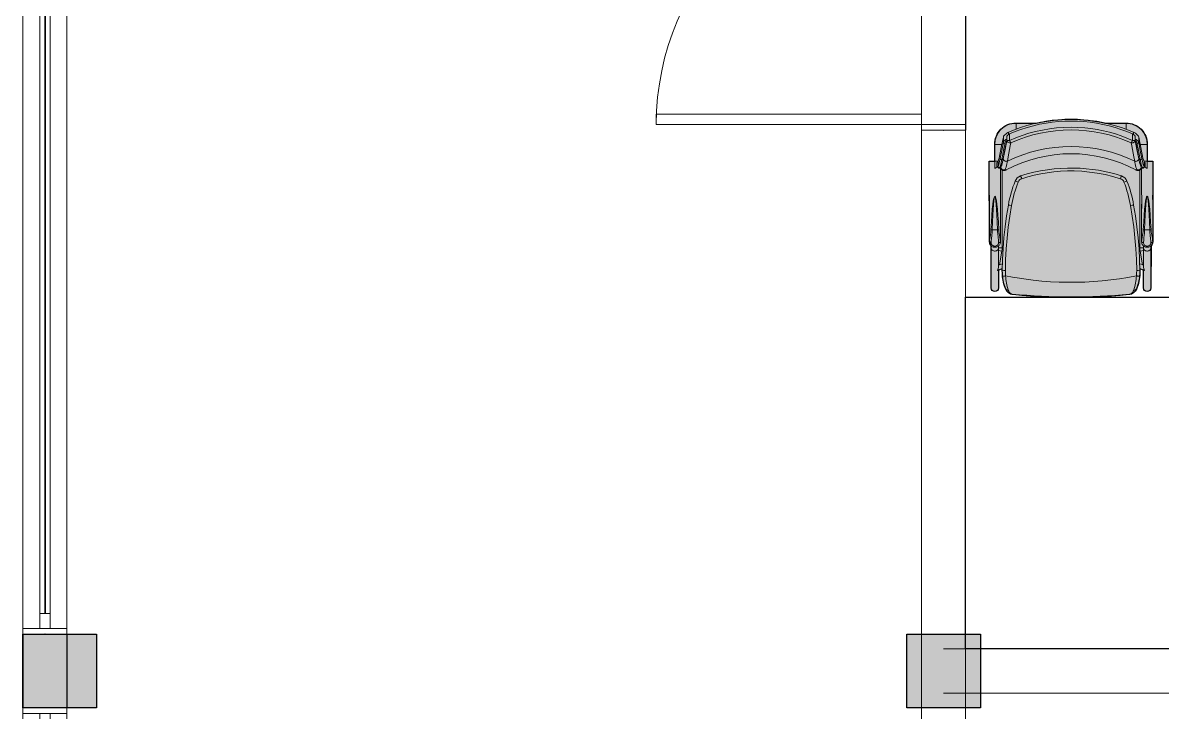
# Model space of a CAD drawing. Header units: metres. Extents: x 512 to 829, y -209 to 245.
# Drawn here: x 703.015 to 706.904, y -145.586 to -143.232 of the extents above; entities that cross this region are included whole.
import ezdxf

# ---------------------------------------------------------------- set-up
doc = ezdxf.new("R2010")
doc.units = ezdxf.units.M
doc.header["$LTSCALE"] = 0.508
doc.set_wipeout_variables(frame=1)
doc.header["$PDSIZE"] = -2
doc.layers.get('0').update_dxf_attribs({"lineweight": 15})
doc.layers.add('MB-ARQ-MOBILIÁRIO 02', color=2, linetype='Continuous')
doc.layers.add('MB-ARQ-MOBILIÁRIO-CADEIRAS', color=7, linetype='Continuous')
doc.layers.add('MB-ARQ-MOBILIÁRIO-CADEIRAS-02', color=7, linetype='Continuous', true_color=0x747474)
for name, color, linetype, lineweight in [('None', 7, 'Continuous', 5), ('NãoImprimir', 7, 'Continuous', 5), ('Peitoris', 2, 'Continuous', 5), ('Telhado-Princ', 7, 'Continuous', 5)]:
    doc.layers.add(name, color=color, linetype=linetype, lineweight=lineweight)

# ---------------------------------------------------------------- blocks, each defined once
blk = doc.blocks.new('Grupo-4001')
at = {"color": 7, "linetype": 'Continuous', "lineweight": 5}
for points in [[(-1.325, 0.075), (-1.30595, 0.075), (-1.30595, -0.075), (-1.325, -0.075)], [(1.30595, 0.075), (1.325, 0.075), (1.325, -0.075), (1.30595, -0.075)]]:
    blk.add_wipeout(points, dxfattribs=at).dxf.layer = 'None'
at = {"layer": 'None', "color": 7, "linetype": 'Continuous', "lineweight": 5}
for points in [[(-1.325, 0.075), (-1.30595, 0.075), (-1.30595, -0.075), (-1.325, -0.075)], [(1.30595, 0.075), (1.325, 0.075), (1.325, -0.075), (1.30595, -0.075)]]:
    blk.add_lwpolyline(points, close=True, dxfattribs=at)
blk = doc.blocks.new('Grupo-4002')
at = {"layer": 'None', "color": 7}
blk.add_blockref('Grupo-4001', (0, 0), dxfattribs=at)
at = {"layer": 'None', "color": 7, "linetype": 'Continuous', "lineweight": 5}
for p, q in [((-1.325, 0.075), (-1.30595, 0.075)), ((-1.30595, 0.075), (-1.30595, -0.075)), ((1.325, 0.075), (1.30595, 0.075)), ((1.30595, 0.075), (1.30595, -0.075)), ((-1.325, -0.075), (-1.30595, -0.075)), ((1.325, -0.075), (1.30595, -0.075))]:
    blk.add_line(p, q, dxfattribs=at)
blk = doc.blocks.new('Grupo-4003')
at = {"layer": 'None', "color": 7, "linetype": 'Continuous', "lineweight": 5}
for p, q in [((-1.3059, 0.0175), (-1.3059, -0.0175)), ((1.3059, 0.0175), (1.3059, -0.0175))]:
    blk.add_line(p, q, dxfattribs=at)
blk = doc.blocks.new('Grupo-4004')
at = {"color": 7, "linetype": 'Continuous', "lineweight": 5}
for points in [[(-1.3059, 0.0175), (-1.2551, 0.0175), (-1.2551, -0.0175), (-1.3059, -0.0175)], [(1.2551, 0.0175), (1.3059, 0.0175), (1.3059, -0.0175), (1.2551, -0.0175)]]:
    blk.add_wipeout(points, dxfattribs=at).dxf.layer = 'None'
at = {"layer": 'None', "color": 7, "linetype": 'Continuous', "lineweight": 5}
for points in [[(-1.3059, 0.0175), (-1.2551, 0.0175), (-1.2551, -0.0175), (-1.3059, -0.0175)], [(1.2551, 0.0175), (1.3059, 0.0175), (1.3059, -0.0175), (1.2551, -0.0175)]]:
    blk.add_lwpolyline(points, close=True, dxfattribs=at)
blk = doc.blocks.new('Grupo-4005')
at = {"layer": 'None', "color": 7}
blk.add_blockref('Grupo-4003', (0, 0), dxfattribs=at)
at = {"color": 7, "linetype": 'Continuous', "lineweight": 5}
blk.add_wipeout([(-1.2551, 0.0175), (1.2551, 0.0175), (1.2551, -0.0175), (-1.2551, -0.0175)], dxfattribs=at).dxf.layer = 'None'
at = {"layer": 'None', "color": 7, "linetype": 'Continuous', "lineweight": 5}
blk.add_lwpolyline([(-1.2551, 0.0175), (1.2551, 0.0175), (1.2551, -0.0175), (-1.2551, -0.0175)], close=True, dxfattribs=at)
at = {"layer": 'None', "color": 7}
blk.add_blockref('Grupo-4004', (0, 0), dxfattribs=at)
at = {"layer": 'None', "color": 7, "linetype": 'Continuous', "lineweight": 5}
for p, q in [((-1.3059, 0.0175), (-1.2551, 0.0175)), ((-1.2551, 0.0175), (-1.2551, -0.0175)), ((1.3059, 0.0175), (1.2551, 0.0175)), ((1.2551, 0.0175), (1.2551, -0.0175)), ((-1.3059, -0.0175), (-1.2551, -0.0175)), ((1.3059, -0.0175), (1.2551, -0.0175))]:
    blk.add_line(p, q, dxfattribs=at)
blk = doc.blocks.new('Grupo-4006')
at = {"color": 7, "linetype": 'Continuous', "lineweight": 9}
blk.add_wipeout([(-1.25515, 0.000635), (1.25515, 0.000635), (1.25515, -0.000635), (-1.25515, -0.000635)], dxfattribs=at).dxf.layer = 'None'
blk = doc.blocks.new('Grupo-4007')
at = {"layer": 'None', "color": 7}
blk.add_blockref('Grupo-4006', (0, 0), dxfattribs=at)
at = {"layer": 'None', "color": 7, "linetype": 'Continuous', "lineweight": 25}
for p, q in [((-1.25515, 0.000635), (1.25515, 0.000635)), ((-1.25515, -0.000635), (1.25515, -0.000635))]:
    blk.add_line(p, q, dxfattribs=at)
blk = doc.blocks.new('Grupo-4008')
at = {"layer": 'None', "color": 7, "linetype": 'Continuous', "lineweight": 20}
for p, q in [((1.325, 0.075), (-1.325, 0.075)), ((1.325, -0.075), (-1.325, -0.075))]:
    blk.add_line(p, q, dxfattribs=at)
blk = doc.blocks.new('Window (2D)-340')
at = {"color": 7, "linetype": 'Continuous', "lineweight": 5}
blk.add_wipeout([(-1.325, 0.075), (1.325, 0.075), (1.325, -0.075), (-1.325, -0.075)], dxfattribs=at).dxf.layer = 'None'
at = {"layer": 'None', "color": 7}
blk.add_blockref('Grupo-4002', (0, 0), dxfattribs=at)
at = {"layer": 'None', "color": 7, "linetype": 'Continuous', "lineweight": 5}
for p, q in [((-1.325, 0.075), (1.325, 0.075)), ((-1.325, -0.075), (1.325, -0.075))]:
    blk.add_line(p, q, dxfattribs=at)
at = {"layer": 'NãoImprimir', "linetype": 'Continuous'}
for p in [(-1.325, 0), (1.325, 0)]:
    blk.add_point(p, dxfattribs=at)
at = {"layer": 'Peitoris'}
blk.add_blockref('Grupo-4005', (0, 0), dxfattribs=at)
blk.add_blockref('Grupo-4007', (0, 0), dxfattribs=at)
at = {"layer": 'Telhado-Princ'}
blk.add_blockref('Grupo-4008', (0, 0), dxfattribs=at)
blk = doc.blocks.new('Grupo-4009')
at = {"color": 7, "linetype": 'Continuous', "lineweight": 5}
for points in [[(-1.325, 0.075), (-1.30595, 0.075), (-1.30595, -0.075), (-1.325, -0.075)], [(1.30595, 0.075), (1.325, 0.075), (1.325, -0.075), (1.30595, -0.075)]]:
    blk.add_wipeout(points, dxfattribs=at).dxf.layer = 'None'
at = {"layer": 'None', "color": 7, "linetype": 'Continuous', "lineweight": 5}
for points in [[(-1.325, 0.075), (-1.30595, 0.075), (-1.30595, -0.075), (-1.325, -0.075)], [(1.30595, 0.075), (1.325, 0.075), (1.325, -0.075), (1.30595, -0.075)]]:
    blk.add_lwpolyline(points, close=True, dxfattribs=at)
blk = doc.blocks.new('Grupo-4010')
at = {"layer": 'None', "color": 7}
blk.add_blockref('Grupo-4009', (0, 0), dxfattribs=at)
at = {"layer": 'None', "color": 7, "linetype": 'Continuous', "lineweight": 5}
for p, q in [((-1.325, 0.075), (-1.30595, 0.075)), ((-1.30595, 0.075), (-1.30595, -0.075)), ((1.325, 0.075), (1.30595, 0.075)), ((1.30595, 0.075), (1.30595, -0.075)), ((-1.325, -0.075), (-1.30595, -0.075)), ((1.325, -0.075), (1.30595, -0.075))]:
    blk.add_line(p, q, dxfattribs=at)
blk = doc.blocks.new('Grupo-4011')
at = {"layer": 'None', "color": 7, "linetype": 'Continuous', "lineweight": 5}
for p, q in [((-1.3059, 0.0175), (-1.3059, -0.0175)), ((1.3059, 0.0175), (1.3059, -0.0175))]:
    blk.add_line(p, q, dxfattribs=at)
blk = doc.blocks.new('Grupo-4012')
at = {"color": 7, "linetype": 'Continuous', "lineweight": 5}
for points in [[(-1.3059, 0.0175), (-1.2551, 0.0175), (-1.2551, -0.0175), (-1.3059, -0.0175)], [(1.2551, 0.0175), (1.3059, 0.0175), (1.3059, -0.0175), (1.2551, -0.0175)]]:
    blk.add_wipeout(points, dxfattribs=at).dxf.layer = 'None'
at = {"layer": 'None', "color": 7, "linetype": 'Continuous', "lineweight": 5}
for points in [[(-1.3059, 0.0175), (-1.2551, 0.0175), (-1.2551, -0.0175), (-1.3059, -0.0175)], [(1.2551, 0.0175), (1.3059, 0.0175), (1.3059, -0.0175), (1.2551, -0.0175)]]:
    blk.add_lwpolyline(points, close=True, dxfattribs=at)
blk = doc.blocks.new('Grupo-4013')
at = {"layer": 'None', "color": 7}
blk.add_blockref('Grupo-4011', (0, 0), dxfattribs=at)
at = {"color": 7, "linetype": 'Continuous', "lineweight": 5}
blk.add_wipeout([(-1.2551, 0.0175), (1.2551, 0.0175), (1.2551, -0.0175), (-1.2551, -0.0175)], dxfattribs=at).dxf.layer = 'None'
at = {"layer": 'None', "color": 7, "linetype": 'Continuous', "lineweight": 5}
blk.add_lwpolyline([(-1.2551, 0.0175), (1.2551, 0.0175), (1.2551, -0.0175), (-1.2551, -0.0175)], close=True, dxfattribs=at)
at = {"layer": 'None', "color": 7}
blk.add_blockref('Grupo-4012', (0, 0), dxfattribs=at)
at = {"layer": 'None', "color": 7, "linetype": 'Continuous', "lineweight": 5}
for p, q in [((-1.3059, 0.0175), (-1.2551, 0.0175)), ((-1.2551, 0.0175), (-1.2551, -0.0175)), ((1.3059, 0.0175), (1.2551, 0.0175)), ((1.2551, 0.0175), (1.2551, -0.0175)), ((-1.3059, -0.0175), (-1.2551, -0.0175)), ((1.3059, -0.0175), (1.2551, -0.0175))]:
    blk.add_line(p, q, dxfattribs=at)
blk = doc.blocks.new('Grupo-4014')
at = {"color": 7, "linetype": 'Continuous', "lineweight": 9}
blk.add_wipeout([(-1.25515, 0.000635), (1.25515, 0.000635), (1.25515, -0.000635), (-1.25515, -0.000635)], dxfattribs=at).dxf.layer = 'None'
blk = doc.blocks.new('Grupo-4015')
at = {"layer": 'None', "color": 7}
blk.add_blockref('Grupo-4014', (0, 0), dxfattribs=at)
at = {"layer": 'None', "color": 7, "linetype": 'Continuous', "lineweight": 25}
for p, q in [((-1.25515, 0.000635), (1.25515, 0.000635)), ((-1.25515, -0.000635), (1.25515, -0.000635))]:
    blk.add_line(p, q, dxfattribs=at)
blk = doc.blocks.new('Grupo-4016')
at = {"layer": 'None', "color": 7, "linetype": 'Continuous', "lineweight": 20}
for p, q in [((1.325, 0.075), (-1.325, 0.075)), ((1.325, -0.075), (-1.325, -0.075))]:
    blk.add_line(p, q, dxfattribs=at)
blk = doc.blocks.new('Window (2D)-341')
at = {"color": 7, "linetype": 'Continuous', "lineweight": 5}
blk.add_wipeout([(-1.325, 0.075), (1.325, 0.075), (1.325, -0.075), (-1.325, -0.075)], dxfattribs=at).dxf.layer = 'None'
at = {"layer": 'None', "color": 7}
blk.add_blockref('Grupo-4010', (0, 0), dxfattribs=at)
at = {"layer": 'None', "color": 7, "linetype": 'Continuous', "lineweight": 5}
for p, q in [((-1.325, 0.075), (1.325, 0.075)), ((-1.325, -0.075), (1.325, -0.075))]:
    blk.add_line(p, q, dxfattribs=at)
at = {"layer": 'NãoImprimir', "linetype": 'Continuous'}
for p in [(-1.325, 0), (1.325, 0)]:
    blk.add_point(p, dxfattribs=at)
at = {"layer": 'Peitoris'}
blk.add_blockref('Grupo-4013', (0, 0), dxfattribs=at)
blk.add_blockref('Grupo-4015', (0, 0), dxfattribs=at)
at = {"layer": 'Telhado-Princ'}
blk.add_blockref('Grupo-4016', (0, 0), dxfattribs=at)
blk = doc.blocks.new('Grupo-4121')
at = {"layer": 'None', "color": 7, "linetype": 'Continuous', "lineweight": 5}
for p, q in [((-0.47, 0.075), (-0.47, -0.075)), ((0.47, 0.075), (0.47, -0.075))]:
    blk.add_line(p, q, dxfattribs=at)
blk = doc.blocks.new('Grupo-4122')
at = {"layer": 'None', "color": 7, "linetype": 'Continuous', "lineweight": 5}
for points in [[(-0.47, 0.075), (-0.45, 0.075), (-0.45, -0.075), (-0.47, -0.075)], [(0.45, 0.075), (0.47, 0.075), (0.47, -0.075), (0.45, -0.075)]]:
    blk.add_lwpolyline(points, close=True, dxfattribs=at)
blk = doc.blocks.new('Grupo-4123')
at = {"layer": 'None', "color": 7, "linetype": 'Continuous', "lineweight": 5}
for p, q in [((-0.47, 0.075), (-0.45, 0.075)), ((-0.45, 0.075), (-0.45, -0.075)), ((0.47, 0.075), (0.45, 0.075)), ((0.45, 0.075), (0.45, -0.075)), ((-0.47, -0.075), (-0.45, -0.075)), ((0.47, -0.075), (0.45, -0.075))]:
    blk.add_line(p, q, dxfattribs=at)
at = {"layer": 'None', "color": 7}
for name in ['Grupo-4121', 'Grupo-4122']:
    blk.add_blockref(name, (0, 0), dxfattribs=at)
blk = doc.blocks.new('Grupo-4124')
at = {"layer": 'None', "color": 7, "linetype": 'Continuous', "lineweight": 5}
blk.add_arc((-0.45, 0.075), 0.9, 0, 90, dxfattribs=at)
blk = doc.blocks.new('Grupo-4125')
at = {"layer": 'None', "color": 7, "linetype": 'Continuous', "lineweight": 5}
blk.add_lwpolyline([(-0.45, 0.075), (-0.45, 0.975), (-0.415, 0.975), (-0.415, 0.075)], close=True, dxfattribs=at)
blk = doc.blocks.new('Grupo-4126')
at = {"layer": 'None', "color": 7, "linetype": 'Continuous', "lineweight": 5}
for p, q in [((-0.45, 0.075), (-0.45, 0.975)), ((-0.45, 0.975), (-0.415, 0.975)), ((-0.415, 0.075), (-0.415, 0.975)), ((-0.45, 0.075), (-0.415, 0.075))]:
    blk.add_line(p, q, dxfattribs=at)
at = {"layer": 'None', "color": 7}
blk.add_blockref('Grupo-4125', (0, 0), dxfattribs=at)
blk = doc.blocks.new('Grupo-4127')
at = {"layer": 'Peitoris', "color": 7}
blk.add_blockref('Grupo-4126', (0, 0), dxfattribs=at)
blk = doc.blocks.new('Grupo-4128')
at = {"layer": 'None', "color": 7, "linetype": 'Continuous', "lineweight": 5}
for p, q in [((0.47, 0.075), (-0.47, 0.075)), ((0.47, -0.075), (-0.47, -0.075))]:
    blk.add_line(p, q, dxfattribs=at)
blk = doc.blocks.new('Door (2D)-145')
at = {"layer": 'NãoImprimir', "color": 7, "linetype": 'Continuous', "lineweight": 5}
for p in [(-0.47, 0), (0.47, 0)]:
    blk.add_point(p, dxfattribs=at)
at = {"layer": 'None', "color": 7}
for name in ['Grupo-4127', 'Grupo-4123']:
    blk.add_blockref(name, (0, 0), dxfattribs=at)
at = {"layer": 'Peitoris', "color": 7}
blk.add_blockref('Grupo-4124', (0, 0), dxfattribs=at)
at = {"layer": 'Telhado-Princ', "color": 7}
blk.add_blockref('Grupo-4128', (0, 0), dxfattribs=at)
blk = doc.blocks.new('TECTON FIXA')
h = blk.add_hatch(color=256)
edge = h.paths.add_edge_path()
edge.add_line((-0.2473, 0.0321), (-0.2473, 0.0928))
edge.add_line((-0.2473, 0.0928), (-0.2348, 0.0968))
edge.add_line((-0.2348, 0.0968), (-0.2348, 0.0817))
edge.add_arc((-0.105, 0.0817), 0.1298, 180, 204.5205)
edge.add_arc((-0.1939, 0.0412), 0.0321, 204.5205, 259.9408)
edge.add_arc((-0.002, 2.0405), 2.0405, 264.4455, 275.7159)
edge.add_arc((0.196, 0.0391), 0.0294, 280.2206, 337.5854)
edge.add_arc((0.0809, 0.0865), 0.1539, 337.5854, 356.3465)
edge.add_line((0.2344, 0.0767), (0.2348, 0.0968))
edge.add_line((0.2348, 0.0968), (0.2473, 0.0928))
edge.add_line((0.2473, 0.0928), (0.2473, 0.0321))
edge.add_arc((0.26, 0.0321), 0.0127, 180, 360)
edge.add_line((0.2727, 0.0321), (0.2726, 0.1751))
edge.add_arc((0.299, 0.1752), 0.0264, 140.266, 180.0527, ccw=False)
edge.add_line((0.2787, 0.192), (0.279, 0.4651))
edge.add_line((0.279, 0.4651), (0.26, 0.4651))
edge.add_line((0.26, 0.4651), (0.2604, 0.5221))
edge.add_arc((0.1881, 0.5226), 0.0723, 359.6453, 450.3547)
edge.add_line((0.1877, 0.5948), (0.1189, 0.5944))
edge.add_arc((0, 0.0855), 0.5226, 76.8468, 102.9792)
edge.add_line((-0.1174, 0.5948), (-0.1877, 0.5948))
edge.add_arc((-0.1877, 0.5221), 0.0727, 90, 180)
edge.add_line((-0.2604, 0.5221), (-0.26, 0.4651))
edge.add_line((-0.26, 0.4651), (-0.279, 0.4651))
edge.add_line((-0.279, 0.4651), (-0.2789, 0.1891))
edge.add_arc((-0.2605, 0.1891), 0.0185, 180.0184, 226.71)
edge.add_line((-0.2731, 0.1757), (-0.2727, 0.0321))
edge.add_arc((-0.26, 0.0321), 0.0127, 180.1644, 360)
blk.add_lwpolyline([(-0.2727, 0.0321, 1), (-0.2473, 0.0321), (-0.2473, 0.0928), (-0.2348, 0.0968), (-0.2348, 0.0817, 0.107401), (-0.2231, 0.0278, 0.246643), (-0.1995, 0.0096, 0.049216), (0.2012, 0.0101, 0.255663), (0.2231, 0.0278, 0.082044), (0.2344, 0.0767), (0.2348, 0.0968), (0.2473, 0.0928), (0.2473, 0.0321, 1), (0.2727, 0.0321), (0.2726, 0.1751, -0.175367), (0.2787, 0.192), (0.279, 0.4651), (0.26, 0.4651), (0.2604, 0.5221, 0.417845), (0.1877, 0.5948), (0.1189, 0.5944, 0.114521), (-0.1174, 0.5948), (-0.1877, 0.5948, 0.414214), (-0.2604, 0.5221), (-0.26, 0.4651), (-0.279, 0.4651), (-0.2789, 0.1891, 0.206597), (-0.2731, 0.1757), (-0.2727, 0.0321, 0.998567), (-0.2473, 0.0321), (-0.2473, 0.0928), (-0.2348, 0.0968)], format="xyb")
at = {"layer": 'MB-ARQ-MOBILIÁRIO-CADEIRAS', "linetype": 'Continuous', "lineweight": 15}
for p, q in [((-0.1174, 0.5948), (-0.1877, 0.5948)), ((-0.1877, 0.5948), (-0.1877, 0.5736)), ((0.1877, 0.5948), (0.1174, 0.5948)), ((0.1877, 0.5948), (0.1877, 0.5736)), ((-0.231, 0.5293), (-0.231, 0.5471)), ((-0.2188, 0.5499), (-0.2192, 0.5482)), ((-0.2192, 0.5482), (-0.2192, 0.5399)), ((-0.2188, 0.5356), (-0.2188, 0.5499)), ((-0.213, 0.5562), (-0.213, 0.5633)), ((-0.2098, 0.5579), (-0.2098, 0.5356)), ((0.2098, 0.5579), (0.2098, 0.5356)), ((0.213, 0.5562), (0.213, 0.5633)), ((0.2188, 0.5356), (0.2188, 0.5499)), ((0.2188, 0.5499), (0.2192, 0.5482)), ((0.2192, 0.5482), (0.2192, 0.5399)), ((0.231, 0.5293), (0.231, 0.5471)), ((-0.2604, 0.5221), (-0.2604, 0.4651)), ((-0.2604, 0.5221), (-0.2358, 0.5221)), ((-0.2188, 0.5356), (-0.2098, 0.5356)), ((0.2188, 0.5356), (0.2098, 0.5356)), ((0.2604, 0.5221), (0.2358, 0.5221)), ((0.2604, 0.4651), (0.2604, 0.5221)), ((-0.279, 0.4651), (-0.279, 0.3557)), ((-0.279, 0.4651), (-0.26, 0.4651)), ((-0.26, 0.44), (-0.26, 0.4651)), ((-0.26, 0.4651), (-0.2485, 0.4651)), ((-0.2532, 0.4441), (-0.2532, 0.4604)), ((-0.2498, 0.4455), (-0.2494, 0.4465)), ((-0.2498, 0.4455), (-0.2498, 0.4456)), ((-0.2492, 0.447), (-0.2494, 0.4466)), ((-0.2494, 0.4465), (-0.2494, 0.4466)), ((-0.2492, 0.4633), (-0.2492, 0.447)), ((-0.241, 0.3558), (-0.241, 0.442)), ((-0.241, 0.4415), (-0.2407, 0.4416)), ((-0.24, 0.4435), (-0.24, 0.4433)), ((-0.2395, 0.4452), (-0.2395, 0.4447)), ((-0.235, 0.1685), (-0.235, 0.4342)), ((-0.2229, 0.4344), (-0.2237, 0.434)), ((-0.2229, 0.4344), (-0.2215, 0.435)), ((0.2229, 0.4344), (0.2215, 0.435)), ((0.2229, 0.4344), (0.2237, 0.434)), ((0.235, 0.4343), (0.235, 0.1685)), ((0.2395, 0.4452), (0.2395, 0.4447)), ((0.24, 0.4433), (0.24, 0.4435)), ((0.241, 0.4415), (0.2407, 0.4416)), ((0.241, 0.442), (0.241, 0.3558)), ((0.26, 0.4651), (0.2485, 0.4651)), ((0.2492, 0.4633), (0.2492, 0.447)), ((0.2492, 0.447), (0.2494, 0.4466)), ((0.2494, 0.4465), (0.2494, 0.4466)), ((0.2498, 0.4455), (0.2494, 0.4465)), ((0.2498, 0.4455), (0.2498, 0.4456)), ((0.2532, 0.4441), (0.2532, 0.4604)), ((0.26, 0.44), (0.26, 0.4651)), ((0.279, 0.4651), (0.26, 0.4651)), ((0.279, 0.3557), (0.279, 0.4651)), ((-0.279, 0.3557), (-0.279, 0.3555)), ((-0.241, 0.3556), (-0.241, 0.3558)), ((0.279, 0.3557), (0.279, 0.3555)), ((-0.2787, 0.3449), (-0.2788, 0.3449)), ((-0.2412, 0.3449), (-0.2413, 0.3449)), ((0.2412, 0.3449), (0.2413, 0.3449)), ((0.2787, 0.3449), (0.2788, 0.3449)), ((-0.279, 0.2629), (-0.279, 0.1891)), ((-0.241, 0.1891), (-0.241, 0.2625)), ((0.241, 0.2625), (0.241, 0.1891)), ((0.279, 0.1891), (0.279, 0.2629)), ((-0.2688, 0.2306), (-0.2512, 0.2306)), ((0.2688, 0.2306), (0.2512, 0.2306)), ((-0.279, 0.1891), (-0.2789, 0.1891)), ((-0.2727, 0.1752), (-0.2727, 0.1691)), ((-0.2727, 0.1691), (-0.2727, 0.0321)), ((-0.2473, 0.1691), (-0.2473, 0.1751)), ((-0.2473, 0.1034), (-0.2473, 0.1691)), ((-0.2473, 0.1685), (-0.235, 0.1685)), ((-0.2473, 0.1596), (-0.2359, 0.1576)), ((-0.2442, 0.1108), (-0.2359, 0.1576)), ((-0.2411, 0.1891), (-0.241, 0.1891)), ((0.2473, 0.1685), (0.235, 0.1685)), ((0.2473, 0.1596), (0.2359, 0.1576)), ((0.2359, 0.1576), (0.2442, 0.1108)), ((0.2411, 0.1891), (0.241, 0.1891)), ((0.2473, 0.1752), (0.2473, 0.1691)), ((0.2473, 0.1691), (0.2473, 0.1034)), ((0.2727, 0.1691), (0.2727, 0.1751)), ((0.2727, 0.0321), (0.2727, 0.1691)), ((0.279, 0.1891), (0.2789, 0.1891)), ((-0.2504, 0.0918), (-0.2348, 0.0968)), ((-0.2473, 0.1097), (-0.2344, 0.1139)), ((-0.2473, 0.1096), (-0.2344, 0.1138)), ((-0.2473, 0.0321), (-0.2473, 0.0929)), ((-0.235, 0.0891), (-0.235, 0.0883)), ((0.2473, 0.1097), (0.2344, 0.1139)), ((0.2473, 0.1096), (0.2344, 0.1138)), ((0.2504, 0.0918), (0.2348, 0.0968)), ((0.235, 0.0883), (0.235, 0.0891)), ((0.2473, 0.093), (0.2473, 0.0321)), ((-0.2231, 0.0278), (-0.2231, 0.0285)), ((-0.1981, 0.0092), (-0.1981, 0.0093)), ((0.1981, 0.0092), (0.1981, 0.0093)), ((0.2231, 0.0278), (0.2231, 0.0285))]:
    blk.add_line(p, q, dxfattribs=at)
at = {"layer": 'MB-ARQ-MOBILIÁRIO-CADEIRAS', "linetype": 'Continuous', "lineweight": 15, "flags": 128}
for points in [[(-0.213, 0.5633), (-0.1931, 0.5716), (-0.1728, 0.5791), (-0.1523, 0.5857), (-0.1315, 0.5915), (-0.1098, 0.5966), (-0.0879, 0.6008), (-0.0659, 0.604), (-0.0438, 0.6063), (-0.0219, 0.6077), (0, 0.6082), (0.0216, 0.6077), (0.0432, 0.6064), (0.0648, 0.6042), (0.0862, 0.6011), (0.1081, 0.597), (0.1298, 0.5919), (0.1512, 0.586), (0.1724, 0.5792), (0.1929, 0.5717), (0.213, 0.5633)], [(-0.2098, 0.5579), (-0.1903, 0.566), (-0.1704, 0.5732), (-0.1503, 0.5797), (-0.1299, 0.5854), (-0.1087, 0.5903), (-0.0873, 0.5944), (-0.0658, 0.5976), (-0.0441, 0.5999), (-0.0221, 0.6013), (0, 0.6018), (0.0214, 0.6013), (0.0429, 0.6), (0.0642, 0.5978), (0.0854, 0.5947), (0.1071, 0.5907), (0.1286, 0.5857), (0.1499, 0.5798), (0.1709, 0.5731), (0.1905, 0.5659), (0.2098, 0.5579)], [(-0.2427, 0.4875), (-0.2369, 0.5175), (-0.231, 0.5471)], [(-0.231, 0.5471), (-0.23, 0.5497), (-0.2282, 0.5524), (-0.2259, 0.5549), (-0.2231, 0.5573), (-0.2196, 0.5598), (-0.2156, 0.5621), (-0.213, 0.5633)], [(-0.2188, 0.5499), (-0.2183, 0.5512), (-0.2174, 0.5526), (-0.2163, 0.5538), (-0.2149, 0.555), (-0.2131, 0.5562), (-0.2111, 0.5573), (-0.2098, 0.5579)], [(-0.2098, 0.5356), (-0.1906, 0.5437), (-0.1711, 0.5511), (-0.1513, 0.5576), (-0.1313, 0.5634), (-0.1104, 0.5685), (-0.0894, 0.5727), (-0.0681, 0.576), (-0.0468, 0.5785), (-0.0234, 0.5801), (0, 0.5806), (0.0246, 0.58), (0.0491, 0.5782), (0.0736, 0.5752), (0.0978, 0.5711), (0.1218, 0.5658), (0.1443, 0.5598), (0.1665, 0.5527), (0.1884, 0.5446), (0.2098, 0.5356)], [(0.2188, 0.5499), (0.2183, 0.5512), (0.2174, 0.5526), (0.2163, 0.5538), (0.2149, 0.555), (0.2131, 0.5562), (0.2111, 0.5573), (0.2098, 0.5579)], [(0.231, 0.5471), (0.23, 0.5497), (0.2282, 0.5524), (0.2259, 0.5549), (0.2231, 0.5573), (0.2196, 0.5598), (0.2156, 0.5621), (0.213, 0.5633)], [(0.2427, 0.4875), (0.2369, 0.5175), (0.231, 0.5471)], [(-0.2419, 0.4736), (-0.2365, 0.5017), (-0.231, 0.5293)], [(-0.2256, 0.526), (-0.2263, 0.5221), (-0.2293, 0.5066), (-0.2362, 0.4704)], [(-0.2317, 0.4728), (-0.2257, 0.5037), (-0.2196, 0.5341)], [(-0.2313, 0.4728), (-0.2251, 0.5044), (-0.2188, 0.5356)], [(-0.231, 0.5293), (-0.2304, 0.5309), (-0.2292, 0.5326), (-0.2273, 0.5345), (-0.2247, 0.5366), (-0.2221, 0.5383), (-0.2192, 0.5399)], [(-0.2055, 0.5271), (-0.2075, 0.5268), (-0.2095, 0.5268), (-0.2116, 0.5272), (-0.2135, 0.528), (-0.2152, 0.5291), (-0.2166, 0.5304), (-0.2178, 0.532), (-0.2185, 0.5338), (-0.2188, 0.5356)], [(-0.2055, 0.5271), (-0.2073, 0.5176), (-0.2147, 0.4791), (-0.2174, 0.4646)], [(0.2055, 0.5271), (0.2075, 0.5268), (0.2095, 0.5268), (0.2116, 0.5272), (0.2135, 0.528), (0.2152, 0.5291), (0.2167, 0.5304), (0.2178, 0.532), (0.2185, 0.5338), (0.2188, 0.5356)], [(0.2055, 0.5271), (0.2073, 0.5176), (0.2147, 0.4791), (0.2174, 0.4646)], [(0.2313, 0.4728), (0.2251, 0.5044), (0.2188, 0.5356)], [(0.231, 0.5293), (0.2304, 0.5309), (0.2292, 0.5326), (0.2273, 0.5345), (0.2247, 0.5366), (0.2221, 0.5383), (0.2192, 0.5399)], [(0.2317, 0.4728), (0.2257, 0.5037), (0.2196, 0.5341)], [(0.2256, 0.526), (0.2263, 0.5221), (0.2293, 0.5066), (0.2362, 0.4704)], [(0.2419, 0.4736), (0.2365, 0.5017), (0.231, 0.5293)], [(-0.2494, 0.4465), (-0.2481, 0.4496), (-0.2468, 0.4532), (-0.2456, 0.4574), (-0.2437, 0.4649), (-0.2419, 0.4736)], [(-0.2362, 0.4704), (-0.2369, 0.4665), (-0.2384, 0.4594), (-0.24, 0.4532), (-0.2417, 0.4476), (-0.2435, 0.4431)], [(-0.2395, 0.4452), (-0.2381, 0.4482), (-0.2368, 0.4519), (-0.2355, 0.4561), (-0.2342, 0.4611), (-0.2329, 0.4666), (-0.2317, 0.4728)], [(-0.2395, 0.4447), (-0.2381, 0.4477), (-0.2367, 0.4514), (-0.2353, 0.4557), (-0.234, 0.4608), (-0.2326, 0.4665), (-0.2313, 0.4728)], [(-0.2174, 0.4646), (-0.2192, 0.4642), (-0.2211, 0.4641), (-0.2231, 0.4643), (-0.2249, 0.4648), (-0.2266, 0.4657), (-0.2281, 0.4667), (-0.2294, 0.468), (-0.2304, 0.4695), (-0.231, 0.4711), (-0.2313, 0.4728)], [(0.2174, 0.4646), (0.2192, 0.4642), (0.2211, 0.4641), (0.2231, 0.4643), (0.2249, 0.4648), (0.2266, 0.4657), (0.2281, 0.4667), (0.2294, 0.468), (0.2304, 0.4695), (0.231, 0.4711), (0.2313, 0.4728)], [(0.2395, 0.4447), (0.2381, 0.4477), (0.2367, 0.4514), (0.2353, 0.4557), (0.234, 0.4608), (0.2326, 0.4665), (0.2313, 0.4728)], [(0.2395, 0.4452), (0.2381, 0.4482), (0.2368, 0.4519), (0.2355, 0.4561), (0.2342, 0.4611), (0.2329, 0.4666), (0.2317, 0.4728)], [(0.2362, 0.4704), (0.237, 0.4665), (0.2384, 0.4594), (0.24, 0.4532), (0.2417, 0.4476), (0.2435, 0.4431)], [(0.2494, 0.4465), (0.2481, 0.4496), (0.2468, 0.4532), (0.2456, 0.4574), (0.2437, 0.4649), (0.2419, 0.4736)], [(-0.2494, 0.4466), (-0.2496, 0.4462), (-0.2498, 0.4456)], [(-0.2435, 0.4431), (-0.2439, 0.442), (-0.244, 0.4412)], [(-0.244, 0.4412), (-0.2428, 0.4417), (-0.2417, 0.442), (-0.2411, 0.4421), (-0.241, 0.442)], [(-0.24, 0.4433), (-0.2399, 0.4437), (-0.2395, 0.4447)], [(-0.24, 0.4433), (-0.24, 0.4429), (-0.2398, 0.4414), (-0.2394, 0.4398), (-0.2388, 0.4383), (-0.2379, 0.4368), (-0.2366, 0.4355), (-0.2352, 0.4344), (-0.2338, 0.4336), (-0.2323, 0.4331), (-0.2309, 0.4328), (-0.2295, 0.4327), (-0.2283, 0.4327), (-0.2272, 0.4329), (-0.2261, 0.4332), (-0.225, 0.4335), (-0.2237, 0.434), (-0.2237, 0.434)], [(-0.2248, 0.4359), (-0.2252, 0.435), (-0.2253, 0.4344), (-0.225, 0.434), (-0.2244, 0.4339), (-0.2229, 0.4344)], [(-0.2174, 0.4646), (-0.2182, 0.4599), (-0.2191, 0.4555), (-0.2204, 0.4494), (-0.2218, 0.4441), (-0.2233, 0.4395), (-0.2248, 0.4359)], [(-0.2237, 0.434), (-0.2228, 0.4344), (-0.2215, 0.4351)], [(-0.1722, 0.4145), (-0.1462, 0.4221), (-0.1199, 0.4285), (-0.0933, 0.4336), (-0.0728, 0.4366), (-0.0521, 0.4389), (-0.0314, 0.4405), (-0.0106, 0.4412), (0.0122, 0.4412), (0.0351, 0.4402), (0.0579, 0.4384), (0.0806, 0.4356), (0.1038, 0.4317), (0.1269, 0.4269), (0.1497, 0.4212), (0.1722, 0.4145)], [(0.1683, 0.4049), (0.1469, 0.4113), (0.1253, 0.4168), (0.1034, 0.4215), (0.0814, 0.4252), (0.0586, 0.4282), (0.0356, 0.4301), (0.0126, 0.4312), (-0.0104, 0.4312), (-0.0369, 0.4301), (-0.0633, 0.4277), (-0.0895, 0.424), (-0.1161, 0.4189), (-0.1424, 0.4126), (-0.1683, 0.4049)], [(0.2174, 0.4646), (0.2183, 0.4599), (0.2191, 0.4555), (0.2204, 0.4494), (0.2218, 0.4441), (0.2233, 0.4395), (0.2248, 0.4359)], [(0.2216, 0.4351), (0.2224, 0.4346), (0.2237, 0.434)], [(0.2248, 0.4359), (0.2252, 0.435), (0.2253, 0.4344), (0.225, 0.434), (0.2244, 0.4339), (0.2229, 0.4344)], [(0.2237, 0.434), (0.2249, 0.4335), (0.226, 0.4332), (0.2272, 0.4329), (0.2284, 0.4327), (0.2297, 0.4327), (0.2311, 0.4328), (0.2326, 0.4332), (0.2342, 0.4338), (0.2356, 0.4346), (0.2369, 0.4357), (0.2381, 0.4371), (0.2389, 0.4386), (0.2395, 0.4401), (0.2399, 0.4416), (0.24, 0.4431), (0.24, 0.4433)], [(0.24, 0.4433), (0.2399, 0.4437), (0.2395, 0.4447)], [(0.244, 0.4412), (0.2428, 0.4417), (0.2417, 0.442), (0.2411, 0.4421), (0.241, 0.442)], [(0.2435, 0.4431), (0.2439, 0.442), (0.244, 0.4412)], [(0.2494, 0.4466), (0.2496, 0.4462), (0.2498, 0.4456)], [(-0.1722, 0.4145), (-0.172, 0.4144), (-0.1717, 0.4139), (-0.1713, 0.413), (-0.1708, 0.4118), (-0.1702, 0.4104), (-0.1696, 0.4087), (-0.1689, 0.4068), (-0.1683, 0.4049)], [(0.1722, 0.4145), (0.172, 0.4144), (0.1717, 0.4139), (0.1713, 0.413), (0.1708, 0.4118), (0.1702, 0.4104), (0.1696, 0.4087), (0.1689, 0.4068), (0.1683, 0.4049)], [(-0.279, 0.3555), (-0.279, 0.3541), (-0.2789, 0.351), (-0.2788, 0.348), (-0.2788, 0.3452), (-0.2788, 0.3449)], [(-0.279, 0.3555), (-0.279, 0.354), (-0.2789, 0.3511), (-0.2787, 0.3479), (-0.2787, 0.3461), (-0.2787, 0.3449)], [(-0.2413, 0.3449), (-0.2413, 0.3481), (-0.2411, 0.3513), (-0.241, 0.3539), (-0.241, 0.3556)], [(-0.2412, 0.3449), (-0.2412, 0.347), (-0.2411, 0.3498), (-0.241, 0.3526), (-0.241, 0.3556)], [(0.2413, 0.3449), (0.2413, 0.3481), (0.2411, 0.3513), (0.241, 0.3539), (0.241, 0.3558)], [(0.279, 0.3555), (0.279, 0.354), (0.2789, 0.3511), (0.2787, 0.3479), (0.2787, 0.3461), (0.2787, 0.3449)], [(0.2788, 0.3449), (0.2788, 0.3462), (0.2789, 0.3489), (0.2789, 0.3518), (0.279, 0.3548), (0.279, 0.3555)], [(-0.2788, 0.3449), (-0.2789, 0.3234), (-0.2789, 0.2973), (-0.279, 0.2795)], [(-0.2787, 0.3449), (-0.2788, 0.3197), (-0.2789, 0.2945), (-0.279, 0.2795)], [(-0.241, 0.2808), (-0.2411, 0.2897), (-0.2412, 0.315), (-0.2413, 0.3449)], [(-0.241, 0.2808), (-0.2411, 0.3058), (-0.2412, 0.332), (-0.2412, 0.3449)], [(-0.235, 0.0909), (-0.234, 0.1283), (-0.2321, 0.1657), (-0.2291, 0.203), (-0.225, 0.2405), (-0.2199, 0.2778), (-0.2138, 0.315)], [(-0.2031, 0.3133), (-0.2091, 0.2767), (-0.2141, 0.24), (-0.2181, 0.2031), (-0.2212, 0.1658), (-0.2232, 0.1285), (-0.2242, 0.0912)], [(0.2242, 0.0912), (0.2232, 0.1283), (0.2212, 0.1653), (0.2182, 0.2023), (0.2142, 0.2394), (0.2091, 0.2765), (0.2031, 0.3133)], [(0.2138, 0.315), (0.2199, 0.2781), (0.225, 0.241), (0.229, 0.2038), (0.232, 0.1662), (0.234, 0.1286), (0.235, 0.0909)], [(0.2412, 0.3449), (0.2412, 0.3307), (0.2411, 0.3046), (0.241, 0.2806)], [(0.241, 0.2806), (0.2411, 0.2897), (0.2412, 0.315), (0.2413, 0.3449)], [(0.2787, 0.3449), (0.2788, 0.3197), (0.2789, 0.2945), (0.279, 0.2794)], [(0.279, 0.2794), (0.279, 0.2936), (0.2789, 0.3197), (0.2788, 0.3449)], [(-0.279, 0.2795), (-0.279, 0.2693), (-0.279, 0.2629)], [(-0.241, 0.2625), (-0.241, 0.2645), (-0.241, 0.2808)], [(0.241, 0.2625), (0.241, 0.2645), (0.241, 0.2806)], [(0.279, 0.2794), (0.279, 0.2693), (0.279, 0.2629)], [(-0.2789, 0.1891), (-0.2784, 0.195), (-0.2776, 0.201), (-0.2765, 0.2072), (-0.2754, 0.2136), (-0.2741, 0.2221), (-0.2733, 0.2308)], [(-0.2688, 0.2306), (-0.2693, 0.2216), (-0.2702, 0.2126), (-0.2716, 0.1997), (-0.2722, 0.1933), (-0.2725, 0.187)], [(-0.2475, 0.187), (-0.248, 0.1956), (-0.2489, 0.2044), (-0.2503, 0.2174), (-0.2508, 0.224), (-0.2512, 0.2306)], [(-0.2467, 0.2308), (-0.2462, 0.2245), (-0.2454, 0.2182), (-0.2443, 0.212), (-0.2432, 0.2058), (-0.2419, 0.1974), (-0.2411, 0.1891)], [(0.2467, 0.2308), (0.2462, 0.2245), (0.2454, 0.2182), (0.2443, 0.212), (0.2432, 0.2058), (0.2419, 0.1974), (0.2411, 0.1891)], [(0.2475, 0.187), (0.248, 0.1956), (0.2489, 0.2044), (0.2503, 0.2174), (0.2508, 0.224), (0.2512, 0.2306)], [(0.2688, 0.2306), (0.2693, 0.2216), (0.2702, 0.2126), (0.2716, 0.1997), (0.2722, 0.1933), (0.2725, 0.187)], [(0.2789, 0.1891), (0.2784, 0.195), (0.2776, 0.201), (0.2765, 0.2072), (0.2754, 0.2136), (0.2741, 0.2221), (0.2733, 0.2308)], [(-0.2789, 0.1891), (-0.2787, 0.1887), (-0.2783, 0.1883), (-0.2776, 0.188), (-0.2769, 0.1877), (-0.2759, 0.1874), (-0.2749, 0.1872), (-0.2737, 0.1871), (-0.2725, 0.187)], [(-0.2782, 0.184), (-0.2787, 0.186), (-0.2789, 0.1891)], [(-0.2783, 0.184), (-0.2778, 0.1824), (-0.2768, 0.1803), (-0.2755, 0.1783), (-0.274, 0.1765), (-0.2722, 0.1749), (-0.2703, 0.1735), (-0.2682, 0.1724), (-0.2659, 0.1715), (-0.2635, 0.171), (-0.2611, 0.1707), (-0.2586, 0.1707), (-0.2562, 0.171), (-0.2538, 0.1716), (-0.2515, 0.1725), (-0.2494, 0.1737), (-0.2474, 0.1752), (-0.2457, 0.1768), (-0.2442, 0.1787), (-0.243, 0.1807), (-0.242, 0.1829), (-0.2417, 0.1841)], [(-0.2727, 0.1691), (-0.2726, 0.1676), (-0.2721, 0.1658), (-0.2713, 0.164), (-0.2702, 0.1624), (-0.2688, 0.1609), (-0.2671, 0.1597), (-0.2652, 0.1588), (-0.2632, 0.1582), (-0.2611, 0.1579), (-0.2589, 0.1579), (-0.2568, 0.1582), (-0.2548, 0.1588), (-0.2529, 0.1597), (-0.2512, 0.1609), (-0.2498, 0.1624), (-0.2487, 0.164), (-0.2479, 0.1658), (-0.2474, 0.1676), (-0.2473, 0.1691)], [(-0.2725, 0.187), (-0.2724, 0.1848), (-0.2719, 0.1828), (-0.2711, 0.1809), (-0.27, 0.1792), (-0.2686, 0.1777), (-0.267, 0.1764), (-0.2651, 0.1754), (-0.2631, 0.1748), (-0.2611, 0.1744), (-0.2589, 0.1744), (-0.2569, 0.1748), (-0.2549, 0.1754), (-0.253, 0.1764), (-0.2514, 0.1777), (-0.25, 0.1792), (-0.2488, 0.181), (-0.248, 0.1829), (-0.2476, 0.1849), (-0.2475, 0.187)], [(-0.2475, 0.187), (-0.2463, 0.1871), (-0.2451, 0.1872), (-0.2441, 0.1874), (-0.2431, 0.1877), (-0.2423, 0.188), (-0.2417, 0.1883), (-0.2413, 0.1887), (-0.2411, 0.1891)], [(-0.2411, 0.1891), (-0.2413, 0.1861), (-0.2417, 0.1841)], [(0.2475, 0.187), (0.2463, 0.1871), (0.2451, 0.1872), (0.2441, 0.1874), (0.2431, 0.1877), (0.2424, 0.188), (0.2417, 0.1883), (0.2413, 0.1887), (0.2411, 0.1891)], [(0.2411, 0.1891), (0.2413, 0.1861), (0.2418, 0.184)], [(0.2417, 0.184), (0.2422, 0.1824), (0.2432, 0.1803), (0.2445, 0.1783), (0.246, 0.1765), (0.2478, 0.1749), (0.2497, 0.1735), (0.2518, 0.1724), (0.2541, 0.1715), (0.2565, 0.171), (0.2589, 0.1707), (0.2614, 0.1707), (0.2638, 0.171), (0.2662, 0.1716), (0.2685, 0.1725), (0.2706, 0.1737), (0.2726, 0.1751), (0.2743, 0.1768), (0.2758, 0.1787), (0.277, 0.1807), (0.278, 0.1829), (0.2783, 0.1841)], [(0.2727, 0.1691), (0.2726, 0.1676), (0.2721, 0.1658), (0.2713, 0.164), (0.2702, 0.1624), (0.2688, 0.1609), (0.2671, 0.1597), (0.2652, 0.1588), (0.2632, 0.1582), (0.2611, 0.1579), (0.2589, 0.1579), (0.2568, 0.1582), (0.2548, 0.1588), (0.2529, 0.1597), (0.2512, 0.1609), (0.2498, 0.1624), (0.2487, 0.164), (0.2479, 0.1658), (0.2474, 0.1676), (0.2473, 0.1691)], [(0.2725, 0.187), (0.2724, 0.1848), (0.2719, 0.1828), (0.2711, 0.1809), (0.27, 0.1792), (0.2686, 0.1777), (0.267, 0.1764), (0.2651, 0.1754), (0.2631, 0.1748), (0.2611, 0.1744), (0.2589, 0.1744), (0.2569, 0.1748), (0.2549, 0.1754), (0.253, 0.1764), (0.2514, 0.1777), (0.25, 0.1792), (0.2488, 0.181), (0.248, 0.1829), (0.2476, 0.1849), (0.2475, 0.187)], [(0.2789, 0.1891), (0.2787, 0.1887), (0.2783, 0.1883), (0.2777, 0.188), (0.2769, 0.1877), (0.2759, 0.1874), (0.2749, 0.1872), (0.2737, 0.1871), (0.2725, 0.187)], [(0.2783, 0.1841), (0.2787, 0.186), (0.2789, 0.1891)], [(-0.2473, 0.1034), (-0.2475, 0.1012), (-0.2483, 0.0981), (-0.249, 0.0963), (-0.2498, 0.0946), (-0.2506, 0.0932), (-0.2509, 0.0923), (-0.2509, 0.0919), (-0.2506, 0.0918), (-0.2504, 0.0918)], [(-0.2341, 0.072), (-0.2348, 0.0814), (-0.235, 0.0909)], [(-0.2242, 0.0912), (-0.224, 0.0822), (-0.2233, 0.0732)], [(0.2233, 0.0732), (0.224, 0.0821), (0.2242, 0.0912)], [(0.235, 0.0909), (0.2348, 0.0814), (0.2341, 0.072)], [(0.2473, 0.1034), (0.2473, 0.1034), (0.2475, 0.1012), (0.2483, 0.0981), (0.249, 0.0963), (0.2498, 0.0946), (0.2506, 0.0932), (0.2509, 0.0923), (0.2509, 0.0919), (0.2506, 0.0918), (0.2504, 0.0918)], [(-0.2341, 0.072), (-0.2339, 0.072), (-0.2332, 0.0721), (-0.2322, 0.0722), (-0.2309, 0.0723), (-0.2292, 0.0725), (-0.2274, 0.0727), (-0.2254, 0.0729), (-0.2233, 0.0732)], [(-0.2233, 0.0732), (-0.1944, 0.0679), (-0.1653, 0.0633), (-0.1361, 0.0594), (-0.1066, 0.0562), (-0.0771, 0.0538), (-0.0474, 0.0521), (-0.0181, 0.0512), (0.0113, 0.0512), (0.0407, 0.0518), (0.0703, 0.0533), (0.0998, 0.0556), (0.1292, 0.0586), (0.1528, 0.0615), (0.1764, 0.065), (0.1999, 0.0688), (0.2233, 0.0732)], [(0.2341, 0.072), (0.2339, 0.072), (0.2332, 0.0721), (0.2322, 0.0722), (0.2309, 0.0723), (0.2292, 0.0725), (0.2274, 0.0727), (0.2254, 0.0729), (0.2233, 0.0732)], [(-0.2231, 0.0285), (-0.2226, 0.0275), (-0.2218, 0.0266), (-0.2209, 0.0259), (-0.2197, 0.0253), (-0.2185, 0.0248), (-0.2171, 0.0246), (-0.2157, 0.0245), (-0.2142, 0.0246)], [(-0.2142, 0.0246), (-0.2127, 0.0209), (-0.2109, 0.0178), (-0.2088, 0.0151), (-0.2059, 0.0125), (-0.2028, 0.0107), (-0.1995, 0.0096), (-0.1984, 0.0093), (-0.1981, 0.0093), (-0.1981, 0.0093), (-0.1981, 0.0093)], [(0.1981, 0.0093), (0.167, 0.0067), (0.1358, 0.0045), (0.0895, 0.0021), (0.0432, 0.0007), (-0.0033, 0.0003), (-0.0498, 0.0008), (-0.0869, 0.002), (-0.124, 0.0038), (-0.1611, 0.0062), (-0.1981, 0.0093)], [(-0.1981, 0.0092), (-0.168, 0.0066), (-0.1379, 0.0044), (-0.1076, 0.0027), (-0.0772, 0.0014), (-0.0543, 0.0007), (-0.0314, 0.0002)], [(-0.0314, 0.0002), (0, 0), (0.0314, 0.0002)], [(0.0314, 0.0002), (0.0543, 0.0007), (0.0772, 0.0014), (0.1075, 0.0027), (0.1378, 0.0044), (0.168, 0.0066), (0.1981, 0.0092)], [(0.1981, 0.0093), (0.1981, 0.0093), (0.1981, 0.0093), (0.1984, 0.0093), (0.1995, 0.0096), (0.2028, 0.0107), (0.2059, 0.0125), (0.2088, 0.0151), (0.2109, 0.0178), (0.2127, 0.0209), (0.2142, 0.0246)], [(0.2231, 0.0285), (0.2226, 0.0275), (0.2218, 0.0266), (0.2209, 0.0259), (0.2197, 0.0253), (0.2185, 0.0248), (0.2171, 0.0246), (0.2157, 0.0245), (0.2142, 0.0246)]]:
    blk.add_lwpolyline(points, dxfattribs=at)
at = {"layer": 'MB-ARQ-MOBILIÁRIO-CADEIRAS', "linetype": 'Continuous', "lineweight": 15}
for centre, radius, start, end in [((-0.1877, 0.5221), 0.0727, 90, 180), ((0.1877, 0.5221), 0.0727, 0, 90), ((0, 0.0732), 0.4983, 65.6464, 114.3536), ((-0.2269, 0.53), 0.00416, 188.5717, 288.717), ((-0.2102, 0.5209), 0.0162, 125.4756, 161.5012), ((-0.2532, 0.5396), 0.034, 350.6524, 0.5406), ((0, 0.0169), 0.4977, 64.0966, 115.9034), ((-0.1511, 0.5605), 0.0638, 202.9741, 211.4804), ((0.1511, 0.5605), 0.0638, 328.5196, 337.0259), ((0.2532, 0.5396), 0.034, 179.4594, 189.3476), ((0.2102, 0.5209), 0.0162, 18.4988, 54.5244), ((0.2269, 0.53), 0.00416, 251.283, 351.4283), ((-0.3636, 0.5073), 0.1226, 338.9866, 350.7176), ((-0.2378, 0.4743), 0.00418, 189.2495, 291.4292), ((0, 0.0169), 0.5113, 116.9435, 117.5164), ((0, 0.0169), 0.4732, 62.0829, 117.9171), ((0, 0.0169), 0.5113, 62.4836, 63.0565), ((0.2378, 0.4743), 0.00418, 248.5708, 350.7505), ((0.3636, 0.5073), 0.1226, 189.2824, 201.0134), ((-0.1961, 0.3364), 0.1217, 116.2047, 121.6837), ((0, 0.0169), 0.4965, 120.6581, 121.5751), ((-0.2584, 0.4718), 0.0125, 294.6433, 317.3538), ((-0.2612, 0.4591), 0.017, 298.1422, 314.8569), ((-0.2453, 0.4455), 0.00447, 179.2728, 287.2626), ((-0.2453, 0.4467), 0.00406, 182.2689, 297.618), ((0, 0.0169), 0.4882, 119.4361, 119.547), ((-0.2372, 0.4435), 0.00277, 143.533, 180.5237), ((-0.2293, 0.445), 0.0101, 181.9196, 296.3926), ((0.2293, 0.445), 0.0101, 243.6074, 358.0804), ((0.2372, 0.4435), 0.00277, 359.4763, 36.467), ((0, 0.0169), 0.4882, 60.453, 60.5631), ((0.2453, 0.4467), 0.00406, 242.382, 357.7311), ((0.2453, 0.4455), 0.00447, 252.7374, 0.7272), ((0.2584, 0.4718), 0.0125, 222.6462, 245.3567), ((0.2612, 0.4591), 0.017, 225.1431, 241.8578), ((0.1961, 0.3364), 0.1217, 58.3163, 63.7953), ((0, 0.0169), 0.4965, 58.4249, 59.3419), ((0.2233, 0.2369), 0.444, 158.9059, 169.8688), ((0.2253, 0.2368), 0.4351, 158.9426, 169.8619), ((-0.163, 0.3859), 0.0299, 107.7751, 158.908), ((-0.2178, 0.3051), 0.0955, 67.1835, 73.6696), ((-0.1622, 0.386), 0.0199, 107.8621, 158.9799), ((0.1622, 0.386), 0.0199, 21.0197, 72.1383), ((0.163, 0.3859), 0.0299, 21.0921, 72.2248), ((0.2178, 0.3051), 0.0955, 106.3304, 112.8165), ((-0.2253, 0.2368), 0.4351, 10.1381, 21.0574), ((-0.2233, 0.2369), 0.444, 10.1312, 21.0941), ((0.0864, 0.3477), 0.1549, 358.9672, 2.9502), ((-0.226, 0.2016), 0.1141, 78.4183, 83.8838), ((0.226, 0.2016), 0.1141, 96.1162, 101.5817), ((-0.2642, 0.384), 0.1535, 266.5839, 268.2582), ((-0.2558, 0.384), 0.1535, 271.7418, 273.4161), ((0.2558, 0.384), 0.1535, 266.5839, 268.2582), ((0.2642, 0.384), 0.1535, 271.7418, 273.4161), ((-0.26, 0.1891), 0.019, 180, 195.191), ((-0.26, 0.1891), 0.019, 344.7874, 0), ((-0.2977, 0.1685), 0.0627, 350, 0), ((0.2977, 0.1685), 0.0627, 180, 190), ((0.26, 0.1891), 0.019, 180, 195.1712), ((0.26, 0.1891), 0.019, 344.7721, 0), ((-0.2278, 0.0248), 0.0665, 86.8761, 96.2235), ((-0.0757, 0.0881), 0.1592, 179.9392, 202.2345), ((0.0769, 0.0878), 0.1581, 337.7028, 0.1577), ((0.2278, 0.0248), 0.0665, 83.7765, 93.1239), ((-0.0703, 0.0901), 0.1647, 186.3143, 201.9491), ((-0.0042, 0.0893), 0.2197, 184.2099, 197.1245), ((0.0044, 0.0892), 0.2195, 342.8701, 355.7956), ((0.0704, 0.0901), 0.1647, 338.0486, 353.6881), ((-0.26, 0.0321), 0.0127, 180, 0), ((-0.1945, 0.04), 0.0309, 201.723, 263.2963), ((-0.1952, 0.0392), 0.0301, 202.0606, 264.6057), ((0.1945, 0.04), 0.0309, 276.7037, 338.277), ((0.1952, 0.0391), 0.0301, 275.3866, 337.9471), ((0.26, 0.0321), 0.0127, 180, 0)]:
    blk.add_arc(centre, radius, start, end, dxfattribs=at)
for centre, ratio in [((-0.26, -0.0544), 0.047572), ((-0.26, -0.0546), 0.031548), ((0.26, -0.0544), 0.047572), ((0.26, -0.0546), 0.031548)]:
    blk.add_ellipse(centre, major_axis=(0, 0.3994), ratio=ratio, start_param=5.507673, end_param=7.058698, dxfattribs=at)

msp = doc.modelspace()

# ---------------------------------------------------------------- hatches: boundary and pattern name
at = {"layer": 'None', "linetype": 'Continuous', "lineweight": 0}
msp.add_hatch(color=255, dxfattribs=at).paths.add_polyline_path([(706.0323, -145.5705), (706.0323, -145.319), (706.2838, -145.319), (706.2838, -145.5705)])

# ---------------------------------------------------------------- linework, layer by layer
at = {"layer": 'MB-ARQ-MOBILIÁRIO 02'}
msp.add_lwpolyline([(706.2335, -145.3693), (706.2335, -144.1693), (709.2335, -144.1693), (709.2335, -145.3693)], close=True, dxfattribs=at)
at = {"layer": 'None', "color": 7, "linetype": 'Continuous', "lineweight": 18}
for p, q in [((706.0826, -136.5677), (706.0826, -145.319)), ((706.2335, -136.5677), (706.2335, -145.319)), ((706.0826, -145.319), (706.0826, -154.0703)), ((706.2335, -145.319), (706.2335, -154.0703)), ((713.0485, -145.3693), (706.1581, -145.3693)), ((713.0485, -145.5202), (706.1581, -145.5202))]:
    msp.add_line(p, q, dxfattribs=at)
at = {"layer": 'None', "color": 7, "linetype": 'Continuous', "lineweight": 25}
for p, q in [((703.0147, -145.319), (703.0147, -145.5705)), ((703.1655, -145.319), (703.1655, -145.5705))]:
    msp.add_line(p, q, dxfattribs=at)
msp.add_lwpolyline([(706.0323, -145.5705), (706.0323, -145.319), (706.2838, -145.319), (706.2838, -145.5705)], close=True, dxfattribs=at)

# ---------------------------------------------------------------- block references
at = {"layer": 'MB-ARQ-MOBILIÁRIO-CADEIRAS-02', "linetype": 'Continuous', "xscale": -1}
msp.add_blockref('TECTON FIXA', (706.5932, -144.1693), dxfattribs=at)
at = {"layer": 'None', "color": 7, "xscale": 1.005894640890275, "yscale": 1.005894640890275, "zscale": 1.005894640890275, "rotation": 90}
msp.add_blockref('Door (2D)-145', (706.1581, -143.1262), dxfattribs=at)

# ---------------------------------------------------------------- next in the draw order: block references
at = {"layer": 'None', "color": 7, "yscale": 1.005894640890275, "zscale": 1.005894640890275, "rotation": 270}
for name, p, xscale in [('Window (2D)-341', (703.0901, -143.9862), 1.005894640890275), ('Window (2D)-340', (703.0901, -146.9033), -1.005894640890275)]:
    msp.add_blockref(name, p, dxfattribs=dict(at, xscale=xscale))

# ---------------------------------------------------------------- next in the draw order: hatches: boundary and pattern name
at = {"layer": 'None', "linetype": 'Continuous', "lineweight": 0}
msp.add_hatch(color=255, dxfattribs=at).paths.add_polyline_path([(703.0147, -145.5705), (703.0147, -145.319), (703.2661, -145.319), (703.2661, -145.5705)])

# ---------------------------------------------------------------- next in the draw order: linework, layer by layer
at = {"layer": 'None', "color": 7, "linetype": 'Continuous', "lineweight": 25}
msp.add_lwpolyline([(703.0147, -145.5705), (703.0147, -145.319), (703.2661, -145.319), (703.2661, -145.5705)], close=True, dxfattribs=at)

doc.saveas('drawing.dxf')
